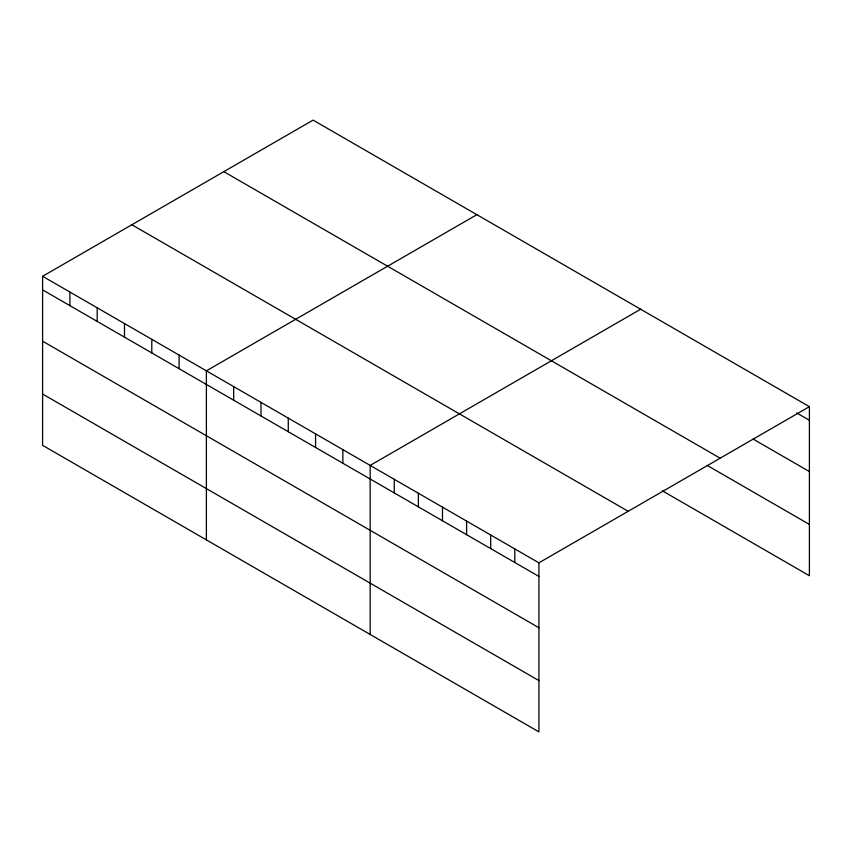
<?xml version="1.0" encoding="UTF-8"?>
<svg xmlns="http://www.w3.org/2000/svg" width="852" height="852" viewBox="0 0 852 852"><rect width="100%" height="100%" fill="white"/><g stroke="black" fill="none" stroke-linecap="round" stroke-linejoin="round"><path stroke-width="1.28" d="M42.6 276.282L538.911 562.831L538.911 731.879L42.6 445.34L42.6 276.282L313.089 120.121L809.4 406.66L809.4 575.718L662.462 490.88M476.864 214.683L206.386 370.844L206.386 539.891M640.651 309.233L370.173 465.405L370.173 634.452M538.911 562.831L809.4 406.66M796.769 412.975L809.4 420.27M753.147 439.089L809.4 471.571M223.82 171.657L720.142 458.195M707.235 465.437L809.4 524.417M131.858 224.747L628.18 511.296M42.6 289.882L538.911 576.431M42.6 341.183L538.911 627.732M42.6 394.039L538.911 680.578M514.81 548.912L514.81 562.512M490.699 534.992L490.699 548.592M466.598 521.073L466.598 534.683M442.486 507.153L442.486 520.764M418.385 493.233L418.385 506.844M394.274 479.325L394.274 492.925M342.866 449.643L342.866 463.243M315.57 433.881L315.57 447.492M288.274 418.119L288.274 431.73M260.978 402.357L260.978 415.968M233.682 386.606L233.682 400.206M179.09 355.082L179.09 368.692M151.794 339.32L151.794 352.93M124.488 323.558L124.488 337.168M97.192 307.806L97.192 321.406M69.896 292.044L69.896 305.644"/></g></svg>
